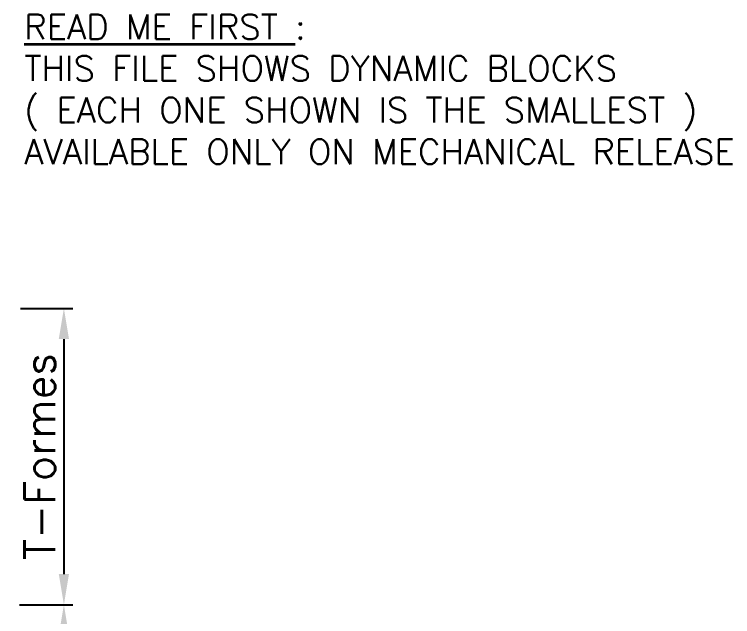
# Model space of a CAD drawing. Header units: millimetres. Extents: x -208 to 15225, y -440 to 4613.
# Drawn here: x 3156 to 4954, y 1455 to 2964 of the extents above; entities that cross this region are included whole.
import ezdxf

# ---------------------------------------------------------------- set-up
doc = ezdxf.new("R2010")
doc.units = ezdxf.units.MM
doc.layers.get('Defpoints').update_dxf_attribs({"color": 41})
doc.layers.add('COTE', color=1, linetype='Continuous', lineweight=18)
doc.layers.add('FORT', color=7, linetype='Continuous', lineweight=35)
doc.styles.get("Standard").update_dxf_attribs({"font": 'simplex.shx'})
doc.dimstyles.new('ALSTOM001', dxfattribs={"dimtxt": 3.5, "dimasz": 3.5, "dimexe": 1, "dimexo": 1, "dimgap": 1, "dimtad": 1, "dimrnd": 5e-09, "dimtxsty": 'Standard', "dimcen": 2.5, "dimclrd": 1, "dimclre": 1, "dimclrt": 3, "dimadec": 3, "dimazin": 2, "dimtm": 1e-09, "dimtfac": 1, "dimtmove": 0, "dimatfit": 0, "dimfxl": 1, "dimtolj": 1, "dimarcsym": 1})

# ---------------------------------------------------------------- blocks, each defined once
blk = doc.blocks.new('*D146')
at = {"layer": 'COTE', "color": 1, "lineweight": -2, "transparency": 16777216}
for p, q in [((3172, 2227.5), (3302.3, 2227.5)), ((3280.3, 2150.5), (3280.3, 1562)), ((3172, 1485), (3302.3, 1485))]:
    blk.add_line(p, q, dxfattribs=at)
at = {"layer": 'COTE', "color": 1, "transparency": 16777216}
for points in [[(3267.5, 2150.5), (3293.1, 2150.5), (3280.3, 2227.5)], [(3267.5, 1562), (3293.1, 1562), (3280.3, 1485)]]:
    blk.add_solid(points, dxfattribs=at)
at = {"layer": 'Defpoints', "color": 0, "transparency": 16777216}
for p in [(3150, 2227.5), (3150, 1485), (3280.3, 1485)]:
    blk.add_point(p, dxfattribs=at)
at = {"layer": 'COTE', "color": 3, "transparency": 16777216, "insert": (3219.8, 1856.2), "char_height": 77, "attachment_point": 5, "rotation": 90}
blk.add_mtext('\\A1;T-Formes', dxfattribs=at)
blk = doc.blocks.new('*D149')
at = {"layer": 'COTE', "color": 1, "lineweight": -2, "transparency": 16777216}
for p, q in [((3169, 1485), (3299.3, 1485)), ((3280.3, 1418.5), (3280.3, 809)), ((3169, 742.5), (3299.3, 742.5))]:
    blk.add_line(p, q, dxfattribs=at)
at = {"layer": 'COTE', "color": 1, "transparency": 16777216}
for points in [[(3269.2, 1418.5), (3291.4, 1418.5), (3280.3, 1485)], [(3269.2, 809), (3291.4, 809), (3280.3, 742.5)]]:
    blk.add_solid(points, dxfattribs=at)
at = {"layer": 'Defpoints', "color": 0, "transparency": 16777216}
for p in [(3150, 1485), (3150, 742.5), (3280.3, 742.5)]:
    blk.add_point(p, dxfattribs=at)
at = {"layer": 'COTE', "color": 3, "transparency": 16777216, "insert": (3228.1, 1113.8), "char_height": 66.5, "attachment_point": 5, "rotation": 90}
blk.add_mtext('\\A1;Barres rondes', dxfattribs=at)

msp = doc.modelspace()

# ---------------------------------------------------------------- texts
at = {"layer": 'FORT', "insert": (3181.25, 2963.75), "char_height": 62.5, "width": 1962.12977, "attachment_point": 1}
msp.add_mtext('{\\LREAD ME FIRST} :\\PTHIS FILE SHOWS DYNAMIC BLOCKS\\P( EACH ONE SHOWN IS THE SMALLEST )\\PAVAILABLE ONLY ON MECHANICAL RELEASE', dxfattribs=at)

# ---------------------------------------------------------------- dimensions: what is measured, and where the dimension line sits
at = {"layer": 'COTE'}
for base, p1, p2, text, override, picture, middle in [((3280.307, 1485), (3150, 2227.5), (3150, 1485), 'T-Formes', {"dimscale": 22, "dimtoh": 1}, '*D146', (3280.307, 1856.25)), ((3280.307, 742.5), (3150, 1485), (3150, 742.5), 'Barres rondes', {"dimscale": 19, "dimtoh": 1}, '*D149', (3280.307, 1113.75))]:
    dim = msp.add_linear_dim(base=base, p1=p1, p2=p2, angle=90, text=text, dimstyle='ALSTOM001', override=override, dxfattribs=at)
    dim.commit()
    dim.dimension.update_dxf_attribs({"geometry": picture, "text_midpoint": middle, "dimtype": 160})

doc.saveas('drawing.dxf')
